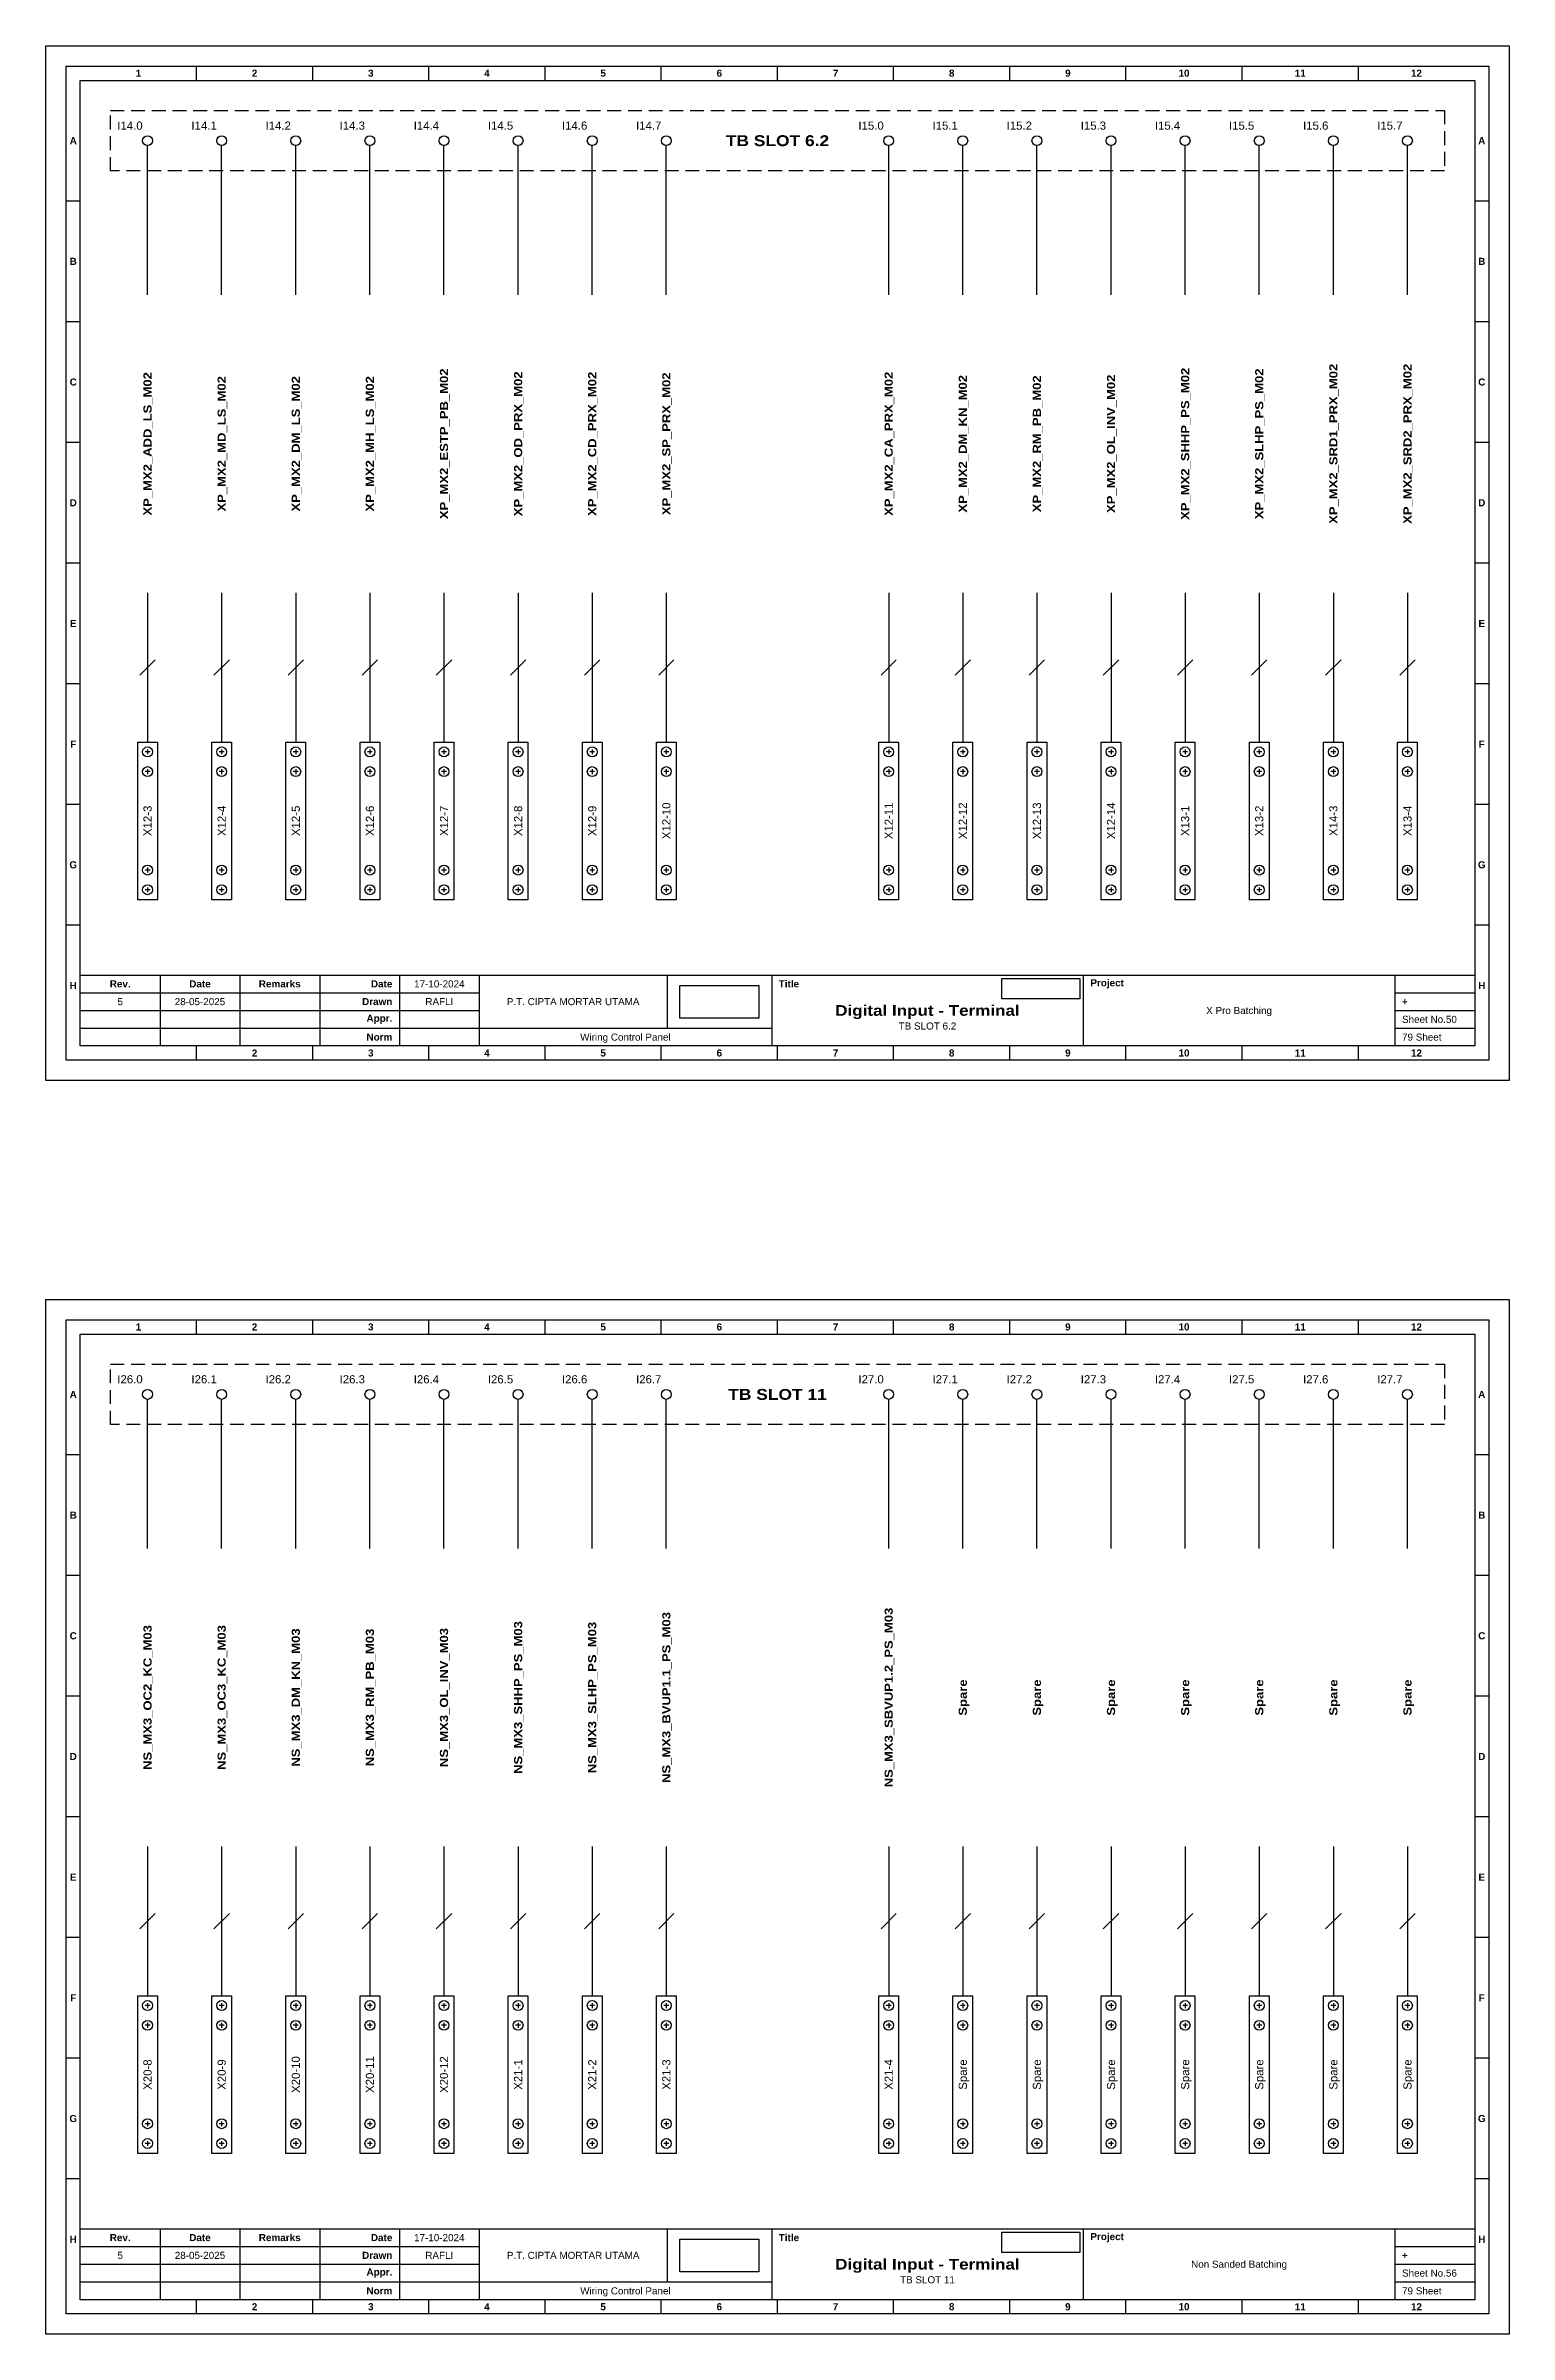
# Model space of a CAD drawing. Header units: millimetres. Extents: x 1758 to 3576, y 1915 to 2566.
# Drawn here: x 2687.4 to 2956.7, y 1914.5 to 2335.6 of the extents above; entities that cross this region are included whole.
import ezdxf
from ezdxf.enums import TextEntityAlignment as Align

# ---------------------------------------------------------------- set-up
doc = ezdxf.new("R2010")
doc.units = ezdxf.units.MM
doc.linetypes.add('HIDDEN', pattern=[9.525, 6.35, -3.175])
doc.styles.add('Bold', font='ariblk.ttf', dxfattribs={"height": 25.4})
doc.styles.get("Standard").update_dxf_attribs({"font": 'arial.ttf'})
picture_1 = doc.add_image_def('image1.png', size_in_pixel=(2048, 847))
picture_2 = doc.add_image_def('image2.png', size_in_pixel=(2092, 542))

# ---------------------------------------------------------------- blocks, each defined once
blk = doc.blocks.new('KOP MU PROJECT')
at = {"color": 6, "ltscale": 50}
for p, q in [((27.74, 184.05), (27.74, 186.66)), ((49.13, 184.05), (49.13, 186.66)), ((70.51, 184.05), (70.51, 186.66)), ((91.89, 184.05), (91.89, 186.66)), ((113.27, 184.05), (113.27, 186.66)), ((134.66, 184.05), (134.66, 186.66)), ((156.04, 184.05), (156.04, 186.66)), ((177.42, 184.05), (177.42, 186.66)), ((198.8, 184.05), (198.8, 186.66)), ((220.19, 184.05), (220.19, 186.66)), ((241.57, 184.05), (241.57, 186.66)), ((6.36, 161.84), (3.75, 161.84)), ((265.59, 161.84), (262.98, 161.84)), ((6.36, 139.63), (3.75, 139.63)), ((265.59, 139.63), (262.98, 139.63)), ((6.36, 117.42), (3.75, 117.42)), ((265.59, 117.42), (262.98, 117.42)), ((6.36, 95.22), (3.75, 95.22)), ((265.59, 95.22), (262.98, 95.22)), ((6.36, 73.01), (3.75, 73.01)), ((265.59, 73.01), (262.98, 73.01)), ((6.36, 50.8), (3.75, 50.8)), ((265.59, 50.8), (262.98, 50.8)), ((6.36, 28.59), (3.75, 28.59)), ((265.59, 28.59), (262.98, 28.59)), ((27.74, 3.75), (27.74, 6.36)), ((49.13, 3.75), (49.13, 6.36)), ((70.51, 3.75), (70.51, 6.36)), ((91.89, 3.75), (91.89, 6.36)), ((113.27, 3.75), (113.27, 6.36)), ((134.66, 3.75), (134.66, 6.36)), ((156.04, 3.75), (156.04, 6.36)), ((177.42, 3.75), (177.42, 6.36)), ((198.8, 3.75), (198.8, 6.36)), ((220.19, 3.75), (220.19, 6.36)), ((241.57, 3.75), (241.57, 6.36))]:
    blk.add_line(p, q, dxfattribs=at)
at = {"ltscale": 50}
for p, q in [((6.36, 19.41), (262.98, 19.41)), ((21.04, 19.41), (21.04, 6.36)), ((35.72, 19.41), (35.72, 6.36)), ((50.41, 19.41), (50.41, 6.36)), ((65.09, 19.41), (65.09, 6.36)), ((79.77, 19.41), (79.77, 6.36)), ((114.35, 19.41), (114.35, 9.62)), ((133.6, 19.41), (133.6, 6.36)), ((190.95, 19.41), (190.95, 6.36)), ((248.3, 19.41), (248.3, 6.36)), ((6.36, 16.15), (79.77, 16.15)), ((6.36, 12.89), (79.77, 12.89)), ((248.3, 16.15), (262.98, 16.15)), ((248.3, 12.89), (262.98, 12.89)), ((6.36, 9.62), (133.6, 9.62)), ((248.3, 9.62), (262.98, 9.62))]:
    blk.add_line(p, q, dxfattribs=at)
at = {"color": 1, "ltscale": 50}
blk.add_lwpolyline([(269.34, 0), (0, 0), (0, 190.41), (269.34, 190.41)], close=True, dxfattribs=at)
at = {"color": 6, "ltscale": 50}
for points in [[(265.59, 3.75), (3.75, 3.75), (3.75, 186.66), (265.59, 186.66)], [(262.98, 6.36), (6.36, 6.36), (6.36, 184.05), (262.98, 184.05)]]:
    blk.add_lwpolyline(points, close=True, dxfattribs=at)
at = {"ltscale": 50, "char_height": 1.305, "attachment_point": 4}
for s, width, heights, insert in [('\\pxqc;{\\fArial|b1|i0|c0|p34;1}', 21.3825, [2.51], (6.36, 185.36)), ('\\pxqc;{\\fArial|b1|i0|c0|p34;2}', 21.3825, [2.51], (27.74, 185.36)), ('\\pxqc;{\\fArial|b1|i0|c0|p34;3}', 21.3825, [2.51], (49.13, 185.36)), ('\\pxqc;{\\fArial|b1|i0|c0|p34;4}', 21.3825, [2.51], (70.51, 185.36)), ('\\pxqc;{\\fArial|b1|i0|c0|p34;5}', 21.3825, [2.51], (91.89, 185.36)), ('\\pxqc;{\\fArial|b1|i0|c0|p34;6}', 21.3825, [2.51], (113.27, 185.36)), ('\\pxqc;{\\fArial|b1|i0|c0|p34;7}', 21.3825, [2.51], (134.66, 185.36)), ('\\pxqc;{\\fArial|b1|i0|c0|p34;8}', 21.3825, [2.51], (156.04, 185.36)), ('\\pxqc;{\\fArial|b1|i0|c0|p34;9}', 21.3825, [2.51], (177.42, 185.36)), ('\\pxqc;{\\fArial|b1|i0|c0|p34;10}', 21.3825, [2.51], (198.8, 185.36)), ('\\pxqc;{\\fArial|b1|i0|c0|p34;11}', 21.3825, [2.51], (220.19, 185.36)), ('\\pxqc;{\\fArial|b1|i0|c0|p34;12}', 21.3825, [2.51], (241.57, 185.36)), ('\\pxqc;{\\fArial|b1|i0|c0|p34;A}', 2.61, [2.51], (3.75, 172.95)), ('\\pxqc;{\\fArial|b1|i0|c0|p34;A}', 2.61, [2.51], (262.98, 172.95)), ('\\pxqc;{\\fArial|b1|i0|c0|p34;B}', 2.61, [2.51], (3.75, 150.74)), ('\\pxqc;{\\fArial|b1|i0|c0|p34;B}', 2.61, [2.51], (262.98, 150.74)), ('\\pxqc;{\\fArial|b1|i0|c0|p34;C}', 2.61, [2.51], (3.75, 128.53)), ('\\pxqc;{\\fArial|b1|i0|c0|p34;C}', 2.61, [2.51], (262.98, 128.53)), ('\\pxqc;{\\fArial|b1|i0|c0|p34;D}', 2.61, [2.51], (3.75, 106.32)), ('\\pxqc;{\\fArial|b1|i0|c0|p34;D}', 2.61, [2.51], (262.98, 106.32)), ('\\pxqc;{\\fArial|b1|i0|c0|p34;E}', 2.61, [2.51], (3.75, 84.11)), ('\\pxqc;{\\fArial|b1|i0|c0|p34;E}', 2.61, [2.51], (262.98, 84.11)), ('\\pxqc;{\\fArial|b1|i0|c0|p34;F}', 2.61, [2.51], (3.75, 61.9)), ('\\pxqc;{\\fArial|b1|i0|c0|p34;F}', 2.61, [2.51], (262.98, 61.9)), ('\\pxqc;{\\fArial|b1|i0|c0|p34;G}', 2.61, [2.51], (3.75, 39.69)), ('\\pxqc;{\\fArial|b1|i0|c0|p34;G}', 2.61, [2.51], (262.98, 39.69)), ('\\pxqc;{\\fArial|b1|i0|c0|p34;H}', 2.61, [2.51], (3.75, 17.47)), ('\\pxqc;{\\fArial|b1|i0|c0|p34;Rev.}', 14.6811, [2.88], (6.36, 17.78)), ('\\pxqc;{\\fArial|b1|i0|c0|p34;Date}', 14.6811, [2.88], (21.04, 17.78)), ('\\pxqc;{\\fArial|b1|i0|c0|p34;Remarks}', 14.6811, [2.88], (35.72, 17.78)), ('\\pxqr;{\\fArial|b1|i0|c0|p34;Date}', 13.3761, [2.88], (50.41, 17.78)), ('\\pxql;{\\fArial|b1|i0|c0|p34;Title}', 50.2419, [2.88], (134.9, 17.78)), ('\\pxql;{\\fArial|b1|i0|c0|p34;Project}', 50.2419, [2.88], (192.25, 17.78)), ('\\pxqc;{\\fArial|b1|i0|c0|p34;H}', 2.61, [2.51], (262.98, 17.47)), ('\\pxqr;{\\fArial|b1|i0|c0|p34;Drawn}', 13.3761, [2.88], (50.41, 14.52)), ('\\pxql;{\\fArial|b1|i0|c0|p34;+}', 14.6811, [2.88], (249.61, 14.52)), ('\\pxqr;{\\fArial|b1|i0|c0|p34;Appr.}', 13.3761, [2.88], (50.41, 11.26)), ('\\pxqr;{\\fArial|b1|i0|c0|p34;Norm}', 13.3761, [2.88], (50.41, 7.99)), ('\\pxqc;{\\fArial|b1|i0|c0|p34;2}', 21.3825, [2.51], (27.74, 5.06)), ('\\pxqc;{\\fArial|b1|i0|c0|p34;3}', 21.3825, [2.51], (49.13, 5.06)), ('\\pxqc;{\\fArial|b1|i0|c0|p34;4}', 21.3825, [2.51], (70.51, 5.06)), ('\\pxqc;{\\fArial|b1|i0|c0|p34;5}', 21.3825, [2.51], (91.89, 5.06)), ('\\pxqc;{\\fArial|b1|i0|c0|p34;6}', 21.3825, [2.51], (113.27, 5.06)), ('\\pxqc;{\\fArial|b1|i0|c0|p34;7}', 21.3825, [2.51], (134.66, 5.06)), ('\\pxqc;{\\fArial|b1|i0|c0|p34;8}', 21.3825, [2.51], (156.04, 5.06)), ('\\pxqc;{\\fArial|b1|i0|c0|p34;9}', 21.3825, [2.51], (177.42, 5.06)), ('\\pxqc;{\\fArial|b1|i0|c0|p34;10}', 21.3825, [2.51], (198.8, 5.06)), ('\\pxqc;{\\fArial|b1|i0|c0|p34;11}', 21.3825, [2.51], (220.19, 5.06)), ('\\pxqc;{\\fArial|b1|i0|c0|p34;12}', 21.3825, [2.51], (241.57, 5.06))]:
    blk.add_mtext_dynamic_manual_height_columns(s, width=width, gutter_width=0.0326, heights=heights, dxfattribs=dict(at, insert=insert))
at = {"ltscale": 50}
for tag, p in [('DATECREATED', (72.43, 17.78)), ('REV', (13.7, 14.52)), ('REVDATE', (28.38, 14.52)), ('REMARKS', (43.06, 14.52)), ('DRAWN', (72.43, 14.52)), ('COMPANY', (97.06, 14.52)), ('PROJECT', (219.62, 12.89)), ('NORM', (72.43, 7.99)), ('APPR', (72.43, 11.26)), ('DRAWINGCATEGORY', (106.68, 7.99)), ('DESCRIPTION', (162.27, 10.03))]:
    blk.add_attdef(tag, text='', height=1.3, dxfattribs=at).set_placement(p, align=Align.MIDDLE_CENTER)
at = {"ltscale": 50, "style": 'Bold'}
blk.add_attdef('TITLE', text='', height=1.96, dxfattribs=at).set_placement((162.27, 12.89), align=Align.MIDDLE_CENTER)
at = {"ltscale": 50}
for tag, p in [('TOTALSHEET', (249.61, 7.99)), ('SHEETNUMBER', (249.61, 11.26))]:
    blk.add_attdef(tag, text='', height=1.3, dxfattribs=at).set_placement(p, align=Align.MIDDLE_LEFT)
image = blk.add_image(picture_1, insert=(116.72, 11.48), size_in_units=(14.5, 6), dxfattribs=at)
image.dxf.flags = 15
image = blk.add_image(picture_2, insert=(175.94, 15.04), size_in_units=(14.36, 3.72), dxfattribs=at)
image.dxf.flags = 15

msp = doc.modelspace()

# ---------------------------------------------------------------- linework, layer by layer
at = {"color": 146, "true_color": 0x105689}
for p, q in [((2706.12, 2289.83), (2706.12, 2317.27)), ((2719.76, 2289.83), (2719.76, 2317.27)), ((2733.4, 2289.83), (2733.4, 2317.27)), ((2747.04, 2289.83), (2747.04, 2317.27)), ((2760.68, 2289.83), (2760.68, 2317.27)), ((2774.32, 2289.83), (2774.32, 2317.27)), ((2787.96, 2289.83), (2787.96, 2317.27)), ((2801.6, 2289.83), (2801.6, 2317.27)), ((2842.52, 2289.83), (2842.52, 2317.27)), ((2856.16, 2289.83), (2856.16, 2317.27)), ((2869.8, 2289.83), (2869.8, 2317.27)), ((2883.44, 2289.83), (2883.44, 2317.27)), ((2897.08, 2289.83), (2897.08, 2317.27)), ((2910.72, 2289.83), (2910.72, 2317.27)), ((2924.36, 2289.83), (2924.36, 2317.27)), ((2938, 2289.83), (2938, 2317.27)), ((2706.12, 2234.96), (2706.12, 2207.52)), ((2719.76, 2234.96), (2719.76, 2207.52)), ((2733.4, 2234.96), (2733.4, 2207.52)), ((2747.04, 2234.96), (2747.04, 2207.52)), ((2760.68, 2234.96), (2760.68, 2207.52)), ((2774.32, 2234.96), (2774.32, 2207.52)), ((2787.96, 2234.96), (2787.96, 2207.52)), ((2801.6, 2234.96), (2801.6, 2207.52)), ((2842.52, 2234.96), (2842.52, 2207.52)), ((2856.16, 2234.96), (2856.16, 2207.52)), ((2869.8, 2234.96), (2869.8, 2207.52)), ((2883.44, 2234.96), (2883.44, 2207.52)), ((2897.08, 2234.96), (2897.08, 2207.52)), ((2910.72, 2234.96), (2910.72, 2207.52)), ((2924.36, 2234.96), (2924.36, 2207.52)), ((2938, 2234.96), (2938, 2207.52)), ((2704.71, 2219.83), (2707.54, 2222.66)), ((2718.35, 2219.83), (2721.18, 2222.66)), ((2731.99, 2219.83), (2734.82, 2222.66)), ((2745.63, 2219.83), (2748.46, 2222.66)), ((2759.27, 2219.83), (2762.1, 2222.66)), ((2772.91, 2219.83), (2775.74, 2222.66)), ((2786.55, 2219.83), (2789.37, 2222.66)), ((2800.19, 2219.83), (2803.01, 2222.66)), ((2841.11, 2219.83), (2843.93, 2222.66)), ((2854.75, 2219.83), (2857.57, 2222.66)), ((2868.38, 2219.83), (2871.21, 2222.66)), ((2882.02, 2219.83), (2884.85, 2222.66)), ((2895.66, 2219.83), (2898.49, 2222.66)), ((2909.3, 2219.83), (2912.13, 2222.66)), ((2922.94, 2219.83), (2925.77, 2222.66)), ((2936.58, 2219.83), (2939.41, 2222.66)), ((2706.12, 2059.13), (2706.12, 2086.57)), ((2719.76, 2059.13), (2719.76, 2086.57)), ((2733.4, 2059.13), (2733.4, 2086.57)), ((2747.04, 2059.13), (2747.04, 2086.57)), ((2760.68, 2059.13), (2760.68, 2086.57)), ((2774.32, 2059.13), (2774.32, 2086.57)), ((2787.96, 2059.13), (2787.96, 2086.57)), ((2801.6, 2059.13), (2801.6, 2086.57)), ((2842.52, 2059.13), (2842.52, 2086.57)), ((2856.16, 2059.13), (2856.16, 2086.57)), ((2869.8, 2059.13), (2869.8, 2086.57)), ((2883.44, 2059.13), (2883.44, 2086.57)), ((2897.08, 2059.13), (2897.08, 2086.57)), ((2910.72, 2059.13), (2910.72, 2086.57)), ((2924.36, 2059.13), (2924.36, 2086.57)), ((2938, 2059.13), (2938, 2086.57)), ((2706.12, 2004.26), (2706.12, 1976.82)), ((2719.76, 2004.26), (2719.76, 1976.82)), ((2733.4, 2004.26), (2733.4, 1976.82)), ((2747.04, 2004.26), (2747.04, 1976.82)), ((2760.68, 2004.26), (2760.68, 1976.82)), ((2774.32, 2004.26), (2774.32, 1976.82)), ((2787.96, 2004.26), (2787.96, 1976.82)), ((2801.6, 2004.26), (2801.6, 1976.82)), ((2842.52, 2004.26), (2842.52, 1976.82)), ((2856.16, 2004.26), (2856.16, 1976.82)), ((2869.8, 2004.26), (2869.8, 1976.82)), ((2883.44, 2004.26), (2883.44, 1976.82)), ((2897.08, 2004.26), (2897.08, 1976.82)), ((2910.72, 2004.26), (2910.72, 1976.82)), ((2924.36, 2004.26), (2924.36, 1976.82)), ((2938, 2004.26), (2938, 1976.82)), ((2704.71, 1989.12), (2707.54, 1991.95)), ((2718.35, 1989.12), (2721.18, 1991.95)), ((2731.99, 1989.12), (2734.82, 1991.95)), ((2745.63, 1989.12), (2748.46, 1991.95)), ((2759.27, 1989.12), (2762.1, 1991.95)), ((2772.91, 1989.12), (2775.74, 1991.95)), ((2786.55, 1989.12), (2789.37, 1991.95)), ((2800.19, 1989.12), (2803.01, 1991.95)), ((2841.11, 1989.12), (2843.93, 1991.95)), ((2854.75, 1989.12), (2857.57, 1991.95)), ((2868.38, 1989.12), (2871.21, 1991.95)), ((2882.02, 1989.12), (2884.85, 1991.95)), ((2895.66, 1989.12), (2898.49, 1991.95)), ((2909.3, 1989.12), (2912.13, 1991.95)), ((2922.94, 1989.12), (2925.77, 1991.95)), ((2936.58, 1989.12), (2939.41, 1991.95))]:
    msp.add_line(p, q, dxfattribs=at)
at = {"color": 6}
for p, q in [((2706.58, 2205.71), (2705.67, 2205.71)), ((2706.12, 2206.16), (2706.12, 2205.26)), ((2706.12, 2202.54), (2706.12, 2201.63)), ((2720.22, 2205.71), (2719.31, 2205.71)), ((2719.76, 2206.16), (2719.76, 2205.26)), ((2719.76, 2202.54), (2719.76, 2201.63)), ((2733.86, 2205.71), (2732.95, 2205.71)), ((2733.4, 2206.16), (2733.4, 2205.26)), ((2733.4, 2202.54), (2733.4, 2201.63)), ((2747.49, 2205.71), (2746.59, 2205.71)), ((2747.04, 2206.16), (2747.04, 2205.26)), ((2747.04, 2202.54), (2747.04, 2201.63)), ((2761.13, 2205.71), (2760.23, 2205.71)), ((2760.68, 2206.16), (2760.68, 2205.26)), ((2760.68, 2202.54), (2760.68, 2201.63)), ((2774.77, 2205.71), (2773.87, 2205.71)), ((2774.32, 2206.16), (2774.32, 2205.26)), ((2774.32, 2202.54), (2774.32, 2201.63)), ((2788.41, 2205.71), (2787.51, 2205.71)), ((2787.96, 2206.16), (2787.96, 2205.26)), ((2787.96, 2202.54), (2787.96, 2201.63)), ((2802.05, 2205.71), (2801.15, 2205.71)), ((2801.6, 2206.16), (2801.6, 2205.26)), ((2801.6, 2202.54), (2801.6, 2201.63)), ((2842.97, 2205.71), (2842.07, 2205.71)), ((2842.52, 2206.16), (2842.52, 2205.26)), ((2842.52, 2202.54), (2842.52, 2201.63)), ((2856.61, 2205.71), (2855.71, 2205.71)), ((2856.16, 2206.16), (2856.16, 2205.26)), ((2856.16, 2202.54), (2856.16, 2201.63)), ((2870.25, 2205.71), (2869.35, 2205.71)), ((2869.8, 2206.16), (2869.8, 2205.26)), ((2869.8, 2202.54), (2869.8, 2201.63)), ((2883.89, 2205.71), (2882.99, 2205.71)), ((2883.44, 2206.16), (2883.44, 2205.26)), ((2883.44, 2202.54), (2883.44, 2201.63)), ((2897.53, 2205.71), (2896.63, 2205.71)), ((2897.08, 2206.16), (2897.08, 2205.26)), ((2897.08, 2202.54), (2897.08, 2201.63)), ((2911.17, 2205.71), (2910.27, 2205.71)), ((2910.72, 2206.16), (2910.72, 2205.26)), ((2910.72, 2202.54), (2910.72, 2201.63)), ((2924.81, 2205.71), (2923.9, 2205.71)), ((2924.36, 2206.16), (2924.36, 2205.26)), ((2924.36, 2202.54), (2924.36, 2201.63)), ((2938.45, 2205.71), (2937.54, 2205.71)), ((2938, 2206.16), (2938, 2205.26)), ((2938, 2202.54), (2938, 2201.63)), ((2706.58, 2202.08), (2705.67, 2202.08)), ((2720.22, 2202.08), (2719.31, 2202.08)), ((2733.86, 2202.08), (2732.95, 2202.08)), ((2747.49, 2202.08), (2746.59, 2202.08)), ((2761.13, 2202.08), (2760.23, 2202.08)), ((2774.77, 2202.08), (2773.87, 2202.08)), ((2788.41, 2202.08), (2787.51, 2202.08)), ((2802.05, 2202.08), (2801.15, 2202.08)), ((2842.97, 2202.08), (2842.07, 2202.08)), ((2856.61, 2202.08), (2855.71, 2202.08)), ((2870.25, 2202.08), (2869.35, 2202.08)), ((2883.89, 2202.08), (2882.99, 2202.08)), ((2897.53, 2202.08), (2896.63, 2202.08)), ((2911.17, 2202.08), (2910.27, 2202.08)), ((2924.81, 2202.08), (2923.9, 2202.08)), ((2938.45, 2202.08), (2937.54, 2202.08)), ((2706.58, 2183.95), (2705.67, 2183.95)), ((2706.12, 2184.41), (2706.12, 2183.5)), ((2720.22, 2183.95), (2719.31, 2183.95)), ((2719.76, 2184.41), (2719.76, 2183.5)), ((2733.86, 2183.95), (2732.95, 2183.95)), ((2733.4, 2184.41), (2733.4, 2183.5)), ((2747.49, 2183.95), (2746.59, 2183.95)), ((2747.04, 2184.41), (2747.04, 2183.5)), ((2761.13, 2183.95), (2760.23, 2183.95)), ((2760.68, 2184.41), (2760.68, 2183.5)), ((2774.77, 2183.95), (2773.87, 2183.95)), ((2774.32, 2184.41), (2774.32, 2183.5)), ((2788.41, 2183.95), (2787.51, 2183.95)), ((2787.96, 2184.41), (2787.96, 2183.5)), ((2802.05, 2183.95), (2801.15, 2183.95)), ((2801.6, 2184.41), (2801.6, 2183.5)), ((2842.97, 2183.95), (2842.07, 2183.95)), ((2842.52, 2184.41), (2842.52, 2183.5)), ((2856.61, 2183.95), (2855.71, 2183.95)), ((2856.16, 2184.41), (2856.16, 2183.5)), ((2870.25, 2183.95), (2869.35, 2183.95)), ((2869.8, 2184.41), (2869.8, 2183.5)), ((2883.89, 2183.95), (2882.99, 2183.95)), ((2883.44, 2184.41), (2883.44, 2183.5)), ((2897.53, 2183.95), (2896.63, 2183.95)), ((2897.08, 2184.41), (2897.08, 2183.5)), ((2911.17, 2183.95), (2910.27, 2183.95)), ((2910.72, 2184.41), (2910.72, 2183.5)), ((2924.81, 2183.95), (2923.9, 2183.95)), ((2924.36, 2184.41), (2924.36, 2183.5)), ((2938.45, 2183.95), (2937.54, 2183.95)), ((2938, 2184.41), (2938, 2183.5)), ((2706.58, 2180.33), (2705.67, 2180.33)), ((2706.12, 2180.78), (2706.12, 2179.87)), ((2720.22, 2180.33), (2719.31, 2180.33)), ((2719.76, 2180.78), (2719.76, 2179.87)), ((2733.86, 2180.33), (2732.95, 2180.33)), ((2733.4, 2180.78), (2733.4, 2179.87)), ((2747.49, 2180.33), (2746.59, 2180.33)), ((2747.04, 2180.78), (2747.04, 2179.87)), ((2761.13, 2180.33), (2760.23, 2180.33)), ((2760.68, 2180.78), (2760.68, 2179.87)), ((2774.77, 2180.33), (2773.87, 2180.33)), ((2774.32, 2180.78), (2774.32, 2179.87)), ((2788.41, 2180.33), (2787.51, 2180.33)), ((2787.96, 2180.78), (2787.96, 2179.87)), ((2802.05, 2180.33), (2801.15, 2180.33)), ((2801.6, 2180.78), (2801.6, 2179.87)), ((2842.97, 2180.33), (2842.07, 2180.33)), ((2842.52, 2180.78), (2842.52, 2179.87)), ((2856.61, 2180.33), (2855.71, 2180.33)), ((2856.16, 2180.78), (2856.16, 2179.87)), ((2870.25, 2180.33), (2869.35, 2180.33)), ((2869.8, 2180.78), (2869.8, 2179.87)), ((2883.89, 2180.33), (2882.99, 2180.33)), ((2883.44, 2180.78), (2883.44, 2179.87)), ((2897.53, 2180.33), (2896.63, 2180.33)), ((2897.08, 2180.78), (2897.08, 2179.87)), ((2911.17, 2180.33), (2910.27, 2180.33)), ((2910.72, 2180.78), (2910.72, 2179.87)), ((2924.81, 2180.33), (2923.9, 2180.33)), ((2924.36, 2180.78), (2924.36, 2179.87)), ((2938.45, 2180.33), (2937.54, 2180.33)), ((2938, 2180.78), (2938, 2179.87)), ((2706.12, 1975.46), (2706.12, 1974.55)), ((2719.76, 1975.46), (2719.76, 1974.55)), ((2733.4, 1975.46), (2733.4, 1974.55)), ((2747.04, 1975.46), (2747.04, 1974.55)), ((2760.68, 1975.46), (2760.68, 1974.55)), ((2774.32, 1975.46), (2774.32, 1974.55)), ((2787.96, 1975.46), (2787.96, 1974.55)), ((2801.6, 1975.46), (2801.6, 1974.55)), ((2842.52, 1975.46), (2842.52, 1974.55)), ((2856.16, 1975.46), (2856.16, 1974.55)), ((2869.8, 1975.46), (2869.8, 1974.55)), ((2883.44, 1975.46), (2883.44, 1974.55)), ((2897.08, 1975.46), (2897.08, 1974.55)), ((2910.72, 1975.46), (2910.72, 1974.55)), ((2924.36, 1975.46), (2924.36, 1974.55)), ((2938, 1975.46), (2938, 1974.55)), ((2706.58, 1975.01), (2705.67, 1975.01)), ((2706.58, 1971.38), (2705.67, 1971.38)), ((2706.12, 1971.83), (2706.12, 1970.93)), ((2720.22, 1975.01), (2719.31, 1975.01)), ((2720.22, 1971.38), (2719.31, 1971.38)), ((2719.76, 1971.83), (2719.76, 1970.93)), ((2733.86, 1975.01), (2732.95, 1975.01)), ((2733.86, 1971.38), (2732.95, 1971.38)), ((2733.4, 1971.83), (2733.4, 1970.93)), ((2747.49, 1975.01), (2746.59, 1975.01)), ((2747.49, 1971.38), (2746.59, 1971.38)), ((2747.04, 1971.83), (2747.04, 1970.93)), ((2761.13, 1975.01), (2760.23, 1975.01)), ((2761.13, 1971.38), (2760.23, 1971.38)), ((2760.68, 1971.83), (2760.68, 1970.93)), ((2774.77, 1975.01), (2773.87, 1975.01)), ((2774.77, 1971.38), (2773.87, 1971.38)), ((2774.32, 1971.83), (2774.32, 1970.93)), ((2788.41, 1975.01), (2787.51, 1975.01)), ((2788.41, 1971.38), (2787.51, 1971.38)), ((2787.96, 1971.83), (2787.96, 1970.93)), ((2802.05, 1975.01), (2801.15, 1975.01)), ((2802.05, 1971.38), (2801.15, 1971.38)), ((2801.6, 1971.83), (2801.6, 1970.93)), ((2842.97, 1975.01), (2842.07, 1975.01)), ((2842.97, 1971.38), (2842.07, 1971.38)), ((2842.52, 1971.83), (2842.52, 1970.93)), ((2856.61, 1975.01), (2855.71, 1975.01)), ((2856.61, 1971.38), (2855.71, 1971.38)), ((2856.16, 1971.83), (2856.16, 1970.93)), ((2870.25, 1975.01), (2869.35, 1975.01)), ((2870.25, 1971.38), (2869.35, 1971.38)), ((2869.8, 1971.83), (2869.8, 1970.93)), ((2883.89, 1975.01), (2882.99, 1975.01)), ((2883.89, 1971.38), (2882.99, 1971.38)), ((2883.44, 1971.83), (2883.44, 1970.93)), ((2897.53, 1975.01), (2896.63, 1975.01)), ((2897.53, 1971.38), (2896.63, 1971.38)), ((2897.08, 1971.83), (2897.08, 1970.93)), ((2911.17, 1975.01), (2910.27, 1975.01)), ((2911.17, 1971.38), (2910.27, 1971.38)), ((2910.72, 1971.83), (2910.72, 1970.93)), ((2924.81, 1975.01), (2923.9, 1975.01)), ((2924.81, 1971.38), (2923.9, 1971.38)), ((2924.36, 1971.83), (2924.36, 1970.93)), ((2938.45, 1975.01), (2937.54, 1975.01)), ((2938.45, 1971.38), (2937.54, 1971.38)), ((2938, 1971.83), (2938, 1970.93)), ((2706.58, 1953.25), (2705.67, 1953.25)), ((2706.12, 1953.7), (2706.12, 1952.79)), ((2706.12, 1950.07), (2706.12, 1949.17)), ((2720.22, 1953.25), (2719.31, 1953.25)), ((2719.76, 1953.7), (2719.76, 1952.79)), ((2719.76, 1950.07), (2719.76, 1949.17)), ((2733.86, 1953.25), (2732.95, 1953.25)), ((2733.4, 1953.7), (2733.4, 1952.79)), ((2733.4, 1950.07), (2733.4, 1949.17)), ((2747.49, 1953.25), (2746.59, 1953.25)), ((2747.04, 1953.7), (2747.04, 1952.79)), ((2747.04, 1950.07), (2747.04, 1949.17)), ((2761.13, 1953.25), (2760.23, 1953.25)), ((2760.68, 1953.7), (2760.68, 1952.79)), ((2760.68, 1950.07), (2760.68, 1949.17)), ((2774.77, 1953.25), (2773.87, 1953.25)), ((2774.32, 1953.7), (2774.32, 1952.79)), ((2774.32, 1950.07), (2774.32, 1949.17)), ((2788.41, 1953.25), (2787.51, 1953.25)), ((2787.96, 1953.7), (2787.96, 1952.79)), ((2787.96, 1950.07), (2787.96, 1949.17)), ((2802.05, 1953.25), (2801.15, 1953.25)), ((2801.6, 1953.7), (2801.6, 1952.79)), ((2801.6, 1950.07), (2801.6, 1949.17)), ((2842.97, 1953.25), (2842.07, 1953.25)), ((2842.52, 1953.7), (2842.52, 1952.79)), ((2842.52, 1950.07), (2842.52, 1949.17)), ((2856.61, 1953.25), (2855.71, 1953.25)), ((2856.16, 1953.7), (2856.16, 1952.79)), ((2856.16, 1950.07), (2856.16, 1949.17)), ((2870.25, 1953.25), (2869.35, 1953.25)), ((2869.8, 1953.7), (2869.8, 1952.79)), ((2869.8, 1950.07), (2869.8, 1949.17)), ((2883.89, 1953.25), (2882.99, 1953.25)), ((2883.44, 1953.7), (2883.44, 1952.79)), ((2883.44, 1950.07), (2883.44, 1949.17)), ((2897.53, 1953.25), (2896.63, 1953.25)), ((2897.08, 1953.7), (2897.08, 1952.79)), ((2897.08, 1950.07), (2897.08, 1949.17)), ((2911.17, 1953.25), (2910.27, 1953.25)), ((2910.72, 1953.7), (2910.72, 1952.79)), ((2910.72, 1950.07), (2910.72, 1949.17)), ((2924.81, 1953.25), (2923.9, 1953.25)), ((2924.36, 1953.7), (2924.36, 1952.79)), ((2924.36, 1950.07), (2924.36, 1949.17)), ((2938.45, 1953.25), (2937.54, 1953.25)), ((2938, 1953.7), (2938, 1952.79)), ((2938, 1950.07), (2938, 1949.17)), ((2706.58, 1949.62), (2705.67, 1949.62)), ((2720.22, 1949.62), (2719.31, 1949.62)), ((2733.86, 1949.62), (2732.95, 1949.62)), ((2747.49, 1949.62), (2746.59, 1949.62)), ((2761.13, 1949.62), (2760.23, 1949.62)), ((2774.77, 1949.62), (2773.87, 1949.62)), ((2788.41, 1949.62), (2787.51, 1949.62)), ((2802.05, 1949.62), (2801.15, 1949.62)), ((2842.97, 1949.62), (2842.07, 1949.62)), ((2856.61, 1949.62), (2855.71, 1949.62)), ((2870.25, 1949.62), (2869.35, 1949.62)), ((2883.89, 1949.62), (2882.99, 1949.62)), ((2897.53, 1949.62), (2896.63, 1949.62)), ((2911.17, 1949.62), (2910.27, 1949.62)), ((2924.81, 1949.62), (2923.9, 1949.62)), ((2938.45, 1949.62), (2937.54, 1949.62))]:
    msp.add_line(p, q, dxfattribs=at)
at = {"linetype": 'HIDDEN', "ltscale": 0.4}
for points in [[(2699.3, 2323.73), (2944.82, 2323.73), (2944.82, 2312.63), (2699.3, 2312.63)], [(2699.3, 2093.02), (2944.82, 2093.02), (2944.82, 2081.92), (2699.3, 2081.92)]]:
    msp.add_lwpolyline(points, close=True, dxfattribs=at)
at = {"color": 6}
for points in [[(2704.31, 2207.52), (2707.94, 2207.52), (2707.94, 2178.51), (2704.31, 2178.51)], [(2717.95, 2207.52), (2721.58, 2207.52), (2721.58, 2178.51), (2717.95, 2178.51)], [(2731.59, 2207.52), (2735.22, 2207.52), (2735.22, 2178.51), (2731.59, 2178.51)], [(2745.23, 2207.52), (2748.85, 2207.52), (2748.85, 2178.51), (2745.23, 2178.51)], [(2758.87, 2207.52), (2762.49, 2207.52), (2762.49, 2178.51), (2758.87, 2178.51)], [(2772.51, 2207.52), (2776.13, 2207.52), (2776.13, 2178.51), (2772.51, 2178.51)], [(2786.15, 2207.52), (2789.77, 2207.52), (2789.77, 2178.51), (2786.15, 2178.51)], [(2799.79, 2207.52), (2803.41, 2207.52), (2803.41, 2178.51), (2799.79, 2178.51)], [(2840.71, 2207.52), (2844.33, 2207.52), (2844.33, 2178.51), (2840.71, 2178.51)], [(2854.35, 2207.52), (2857.97, 2207.52), (2857.97, 2178.51), (2854.35, 2178.51)], [(2867.99, 2207.52), (2871.61, 2207.52), (2871.61, 2178.51), (2867.99, 2178.51)], [(2881.63, 2207.52), (2885.25, 2207.52), (2885.25, 2178.51), (2881.63, 2178.51)], [(2895.27, 2207.52), (2898.89, 2207.52), (2898.89, 2178.51), (2895.27, 2178.51)], [(2908.91, 2207.52), (2912.53, 2207.52), (2912.53, 2178.51), (2908.91, 2178.51)], [(2922.54, 2207.52), (2926.17, 2207.52), (2926.17, 2178.51), (2922.54, 2178.51)], [(2936.18, 2207.52), (2939.81, 2207.52), (2939.81, 2178.51), (2936.18, 2178.51)], [(2704.31, 1976.82), (2707.94, 1976.82), (2707.94, 1947.81), (2704.31, 1947.81)], [(2717.95, 1976.82), (2721.58, 1976.82), (2721.58, 1947.81), (2717.95, 1947.81)], [(2731.59, 1976.82), (2735.22, 1976.82), (2735.22, 1947.81), (2731.59, 1947.81)], [(2745.23, 1976.82), (2748.85, 1976.82), (2748.85, 1947.81), (2745.23, 1947.81)], [(2758.87, 1976.82), (2762.49, 1976.82), (2762.49, 1947.81), (2758.87, 1947.81)], [(2772.51, 1976.82), (2776.13, 1976.82), (2776.13, 1947.81), (2772.51, 1947.81)], [(2786.15, 1976.82), (2789.77, 1976.82), (2789.77, 1947.81), (2786.15, 1947.81)], [(2799.79, 1976.82), (2803.41, 1976.82), (2803.41, 1947.81), (2799.79, 1947.81)], [(2840.71, 1976.82), (2844.33, 1976.82), (2844.33, 1947.81), (2840.71, 1947.81)], [(2854.35, 1976.82), (2857.97, 1976.82), (2857.97, 1947.81), (2854.35, 1947.81)], [(2867.99, 1976.82), (2871.61, 1976.82), (2871.61, 1947.81), (2867.99, 1947.81)], [(2881.63, 1976.82), (2885.25, 1976.82), (2885.25, 1947.81), (2881.63, 1947.81)], [(2895.27, 1976.82), (2898.89, 1976.82), (2898.89, 1947.81), (2895.27, 1947.81)], [(2908.91, 1976.82), (2912.53, 1976.82), (2912.53, 1947.81), (2908.91, 1947.81)], [(2922.54, 1976.82), (2926.17, 1976.82), (2926.17, 1947.81), (2922.54, 1947.81)], [(2936.18, 1976.82), (2939.81, 1976.82), (2939.81, 1947.81), (2936.18, 1947.81)]]:
    msp.add_lwpolyline(points, close=True, dxfattribs=at)
at = {"color": 146, "ltscale": 500, "true_color": 0x105689}
for centre in [(2706.12, 2318.18), (2719.76, 2318.18), (2733.4, 2318.18), (2747.04, 2318.18), (2760.68, 2318.18), (2774.32, 2318.18), (2787.96, 2318.18), (2801.6, 2318.18), (2842.52, 2318.18), (2856.16, 2318.18), (2869.8, 2318.18), (2883.44, 2318.18), (2897.08, 2318.18), (2910.72, 2318.18), (2924.36, 2318.18), (2938, 2318.18), (2706.12, 2087.47), (2719.76, 2087.47), (2733.4, 2087.47), (2747.04, 2087.47), (2760.68, 2087.47), (2774.32, 2087.47), (2787.96, 2087.47), (2801.6, 2087.47), (2842.52, 2087.47), (2856.16, 2087.47), (2869.8, 2087.47), (2883.44, 2087.47), (2897.08, 2087.47), (2910.72, 2087.47), (2924.36, 2087.47), (2938, 2087.47)]:
    msp.add_circle(centre, 0.907, dxfattribs=at)
at = {"color": 6, "ltscale": 500}
for centre in [(2706.12, 2205.71), (2706.12, 2202.08), (2719.76, 2205.71), (2719.76, 2202.08), (2733.4, 2205.71), (2733.4, 2202.08), (2747.04, 2205.71), (2747.04, 2202.08), (2760.68, 2205.71), (2760.68, 2202.08), (2774.32, 2205.71), (2774.32, 2202.08), (2787.96, 2205.71), (2787.96, 2202.08), (2801.6, 2205.71), (2801.6, 2202.08), (2842.52, 2205.71), (2842.52, 2202.08), (2856.16, 2205.71), (2856.16, 2202.08), (2869.8, 2205.71), (2869.8, 2202.08), (2883.44, 2205.71), (2883.44, 2202.08), (2897.08, 2205.71), (2897.08, 2202.08), (2910.72, 2205.71), (2910.72, 2202.08), (2924.36, 2205.71), (2924.36, 2202.08), (2938, 2205.71), (2938, 2202.08), (2706.12, 2183.95), (2719.76, 2183.95), (2733.4, 2183.95), (2747.04, 2183.95), (2760.68, 2183.95), (2774.32, 2183.95), (2787.96, 2183.95), (2801.6, 2183.95), (2842.52, 2183.95), (2856.16, 2183.95), (2869.8, 2183.95), (2883.44, 2183.95), (2897.08, 2183.95), (2910.72, 2183.95), (2924.36, 2183.95), (2938, 2183.95), (2706.12, 2180.33), (2719.76, 2180.33), (2733.4, 2180.33), (2747.04, 2180.33), (2760.68, 2180.33), (2774.32, 2180.33), (2787.96, 2180.33), (2801.6, 2180.33), (2842.52, 2180.33), (2856.16, 2180.33), (2869.8, 2180.33), (2883.44, 2180.33), (2897.08, 2180.33), (2910.72, 2180.33), (2924.36, 2180.33), (2938, 2180.33), (2706.12, 1975.01), (2719.76, 1975.01), (2733.4, 1975.01), (2747.04, 1975.01), (2760.68, 1975.01), (2774.32, 1975.01), (2787.96, 1975.01), (2801.6, 1975.01), (2842.52, 1975.01), (2856.16, 1975.01), (2869.8, 1975.01), (2883.44, 1975.01), (2897.08, 1975.01), (2910.72, 1975.01), (2924.36, 1975.01), (2938, 1975.01), (2706.12, 1971.38), (2719.76, 1971.38), (2733.4, 1971.38), (2747.04, 1971.38), (2760.68, 1971.38), (2774.32, 1971.38), (2787.96, 1971.38), (2801.6, 1971.38), (2842.52, 1971.38), (2856.16, 1971.38), (2869.8, 1971.38), (2883.44, 1971.38), (2897.08, 1971.38), (2910.72, 1971.38), (2924.36, 1971.38), (2938, 1971.38), (2706.12, 1953.25), (2719.76, 1953.25), (2733.4, 1953.25), (2747.04, 1953.25), (2760.68, 1953.25), (2774.32, 1953.25), (2787.96, 1953.25), (2801.6, 1953.25), (2842.52, 1953.25), (2856.16, 1953.25), (2869.8, 1953.25), (2883.44, 1953.25), (2897.08, 1953.25), (2910.72, 1953.25), (2924.36, 1953.25), (2938, 1953.25), (2706.12, 1949.62), (2719.76, 1949.62), (2733.4, 1949.62), (2747.04, 1949.62), (2760.68, 1949.62), (2774.32, 1949.62), (2787.96, 1949.62), (2801.6, 1949.62), (2842.52, 1949.62), (2856.16, 1949.62), (2869.8, 1949.62), (2883.44, 1949.62), (2897.08, 1949.62), (2910.72, 1949.62), (2924.36, 1949.62), (2938, 1949.62)]:
    msp.add_circle(centre, 0.907, dxfattribs=at)

# ---------------------------------------------------------------- block references
for p, values in [((2687.39, 2145.23), {'DESCRIPTION': 'TB SLOT 6.2', 'TITLE': 'Digital Input - Terminal', 'PROJECT': 'X Pro Batching', 'COMPANY': 'P.T. CIPTA MORTAR UTAMA', 'DRAWINGCATEGORY': 'Wiring Control Panel', 'DRAWN': 'RAFLI', 'DATECREATED': '17-10-2024', 'REVDATE': '28-05-2025', 'REV': '5', 'SHEETNUMBER': 'Sheet No.50', 'TOTALSHEET': '79 Sheet'}), ((2687.39, 1914.52), {'DESCRIPTION': 'TB SLOT 11', 'TITLE': 'Digital Input - Terminal', 'PROJECT': 'Non Sanded Batching', 'COMPANY': 'P.T. CIPTA MORTAR UTAMA', 'DRAWINGCATEGORY': 'Wiring Control Panel', 'DRAWN': 'RAFLI', 'DATECREATED': '17-10-2024', 'REVDATE': '28-05-2025', 'REV': '5', 'SHEETNUMBER': 'Sheet No.56', 'TOTALSHEET': '79 Sheet'})]:
    msp.add_blockref('KOP MU PROJECT', p).add_auto_attribs(values)

# ---------------------------------------------------------------- texts
at = {"ltscale": 500}
for s, p in [('I14.0', (2705.22, 2320.95)), ('I14.1', (2718.86, 2320.95)), ('I14.2', (2732.5, 2320.95)), ('I14.3', (2746.13, 2320.95)), ('I14.4', (2759.77, 2320.95)), ('I14.5', (2773.41, 2320.95)), ('I14.6', (2787.05, 2320.95)), ('I14.7', (2800.69, 2320.95)), ('I15.0', (2841.61, 2320.95)), ('I15.1', (2855.25, 2320.95)), ('I15.2', (2868.89, 2320.95)), ('I15.3', (2882.53, 2320.95)), ('I15.4', (2896.17, 2320.95)), ('I15.5', (2909.81, 2320.95)), ('I15.6', (2923.45, 2320.95)), ('I15.7', (2937.09, 2320.95)), ('I26.0', (2705.22, 2090.25)), ('I26.1', (2718.86, 2090.25)), ('I26.2', (2732.5, 2090.25)), ('I26.3', (2746.13, 2090.25)), ('I26.4', (2759.77, 2090.25)), ('I26.5', (2773.41, 2090.25)), ('I26.6', (2787.05, 2090.25)), ('I26.7', (2800.69, 2090.25)), ('I27.0', (2841.61, 2090.25)), ('I27.1', (2855.25, 2090.25)), ('I27.2', (2868.89, 2090.25)), ('I27.3', (2882.53, 2090.25)), ('I27.4', (2896.17, 2090.25)), ('I27.5', (2909.81, 2090.25)), ('I27.6', (2923.45, 2090.25)), ('I27.7', (2937.09, 2090.25))]:
    msp.add_text(s, height=1.5, dxfattribs=at).set_placement(p, align=Align.MIDDLE_RIGHT)
at = {"ltscale": 500, "style": 'Bold'}
for s, p in [('TB SLOT 6.2', (2822.06, 2318.18)), ('TB SLOT 11', (2822.06, 2087.47))]:
    msp.add_text(s, height=2, dxfattribs=at).set_placement(p, align=Align.MIDDLE_CENTER)
for s, p in [('XP_MX2_ADD_LS_M02', (2706.12, 2262.4)), ('XP_MX2_MD_LS_M02', (2719.76, 2262.4)), ('XP_MX2_DM_LS_M02', (2733.4, 2262.4)), ('XP_MX2_MH_LS_M02', (2747.04, 2262.4)), ('XP_MX2_ESTP_PB_M02', (2760.68, 2262.4)), ('XP_MX2_OD_PRX_M02', (2774.32, 2262.4)), ('XP_MX2_CD_PRX_M02', (2787.96, 2262.4)), ('XP_MX2_SP_PRX_M02', (2801.6, 2262.4)), ('XP_MX2_CA_PRX_M02', (2842.52, 2262.4)), ('XP_MX2_DM_KN_M02', (2856.16, 2262.4)), ('XP_MX2_RM_PB_M02', (2869.8, 2262.4)), ('XP_MX2_OL_INV_M02', (2883.44, 2262.4)), ('XP_MX2_SHHP_PS_M02', (2897.08, 2262.4)), ('XP_MX2_SLHP_PS_M02', (2910.72, 2262.4)), ('XP_MX2_SRD1_PRX_M02', (2924.36, 2262.4)), ('XP_MX2_SRD2_PRX_M02', (2938, 2262.4)), ('NS_MX3_BVUP1.1_PS_M03', (2801.6, 2031.69)), ('NS_MX3_SBVUP1.2_PS_M03', (2842.52, 2031.69)), ('NS_MX3_OC2_KC_M03', (2706.12, 2031.69)), ('NS_MX3_OC3_KC_M03', (2719.76, 2031.69)), ('NS_MX3_DM_KN_M03', (2733.4, 2031.69)), ('NS_MX3_RM_PB_M03', (2747.04, 2031.69)), ('NS_MX3_OL_INV_M03', (2760.68, 2031.69)), ('NS_MX3_SHHP_PS_M03', (2774.32, 2031.69)), ('NS_MX3_SLHP_PS_M03', (2787.96, 2031.69)), ('Spare', (2856.16, 2031.69)), ('Spare', (2869.8, 2031.69)), ('Spare', (2883.44, 2031.69)), ('Spare', (2897.08, 2031.69)), ('Spare', (2910.72, 2031.69)), ('Spare', (2924.36, 2031.69)), ('Spare', (2938, 2031.69))]:
    msp.add_text(s, height=1.5, rotation=90, dxfattribs=at).set_placement(p, align=Align.MIDDLE_CENTER)
at = {"ltscale": 500}
for s, p in [('X12-3', (2706.12, 2193.02)), ('X12-4', (2719.76, 2193.02)), ('X12-5', (2733.4, 2193.02)), ('X12-6', (2747.04, 2193.02)), ('X12-7', (2760.68, 2193.02)), ('X12-8', (2774.32, 2193.02)), ('X12-9', (2787.96, 2193.02)), ('X12-10', (2801.6, 2193.02)), ('X12-11', (2842.52, 2193.02)), ('X12-12', (2856.16, 2193.02)), ('X12-13', (2869.8, 2193.02)), ('X12-14', (2883.44, 2193.02)), ('X13-1', (2897.08, 2193.02)), ('X13-2', (2910.72, 2193.02)), ('X14-3', (2924.36, 2193.02)), ('X13-4', (2938, 2193.02)), ('X20-8', (2706.12, 1962.31)), ('X20-9', (2719.76, 1962.31)), ('X20-10', (2733.4, 1962.31)), ('X20-11', (2747.04, 1962.31)), ('X20-12', (2760.68, 1962.31)), ('X21-1', (2774.32, 1962.31)), ('X21-2', (2787.96, 1962.31)), ('X21-3', (2801.6, 1962.31)), ('X21-4', (2842.52, 1962.31)), ('Spare', (2856.16, 1962.31)), ('Spare', (2869.8, 1962.31)), ('Spare', (2883.44, 1962.31)), ('Spare', (2897.08, 1962.31)), ('Spare', (2910.72, 1962.31)), ('Spare', (2924.36, 1962.31)), ('Spare', (2938, 1962.31))]:
    msp.add_text(s, height=1.5, rotation=90, dxfattribs=at).set_placement(p, align=Align.MIDDLE_CENTER)

doc.saveas('drawing.dxf')
